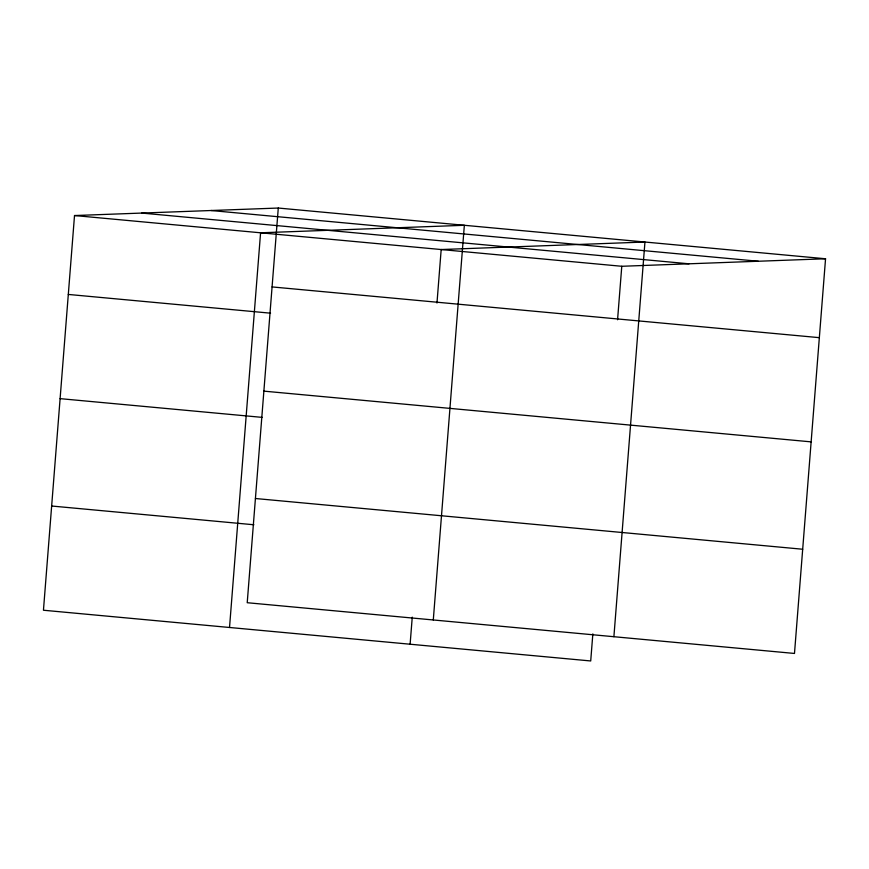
<?xml version="1.0" encoding="UTF-8"?>
<svg xmlns="http://www.w3.org/2000/svg" width="869" height="869" viewBox="0 0 869 869"><rect width="100%" height="100%" fill="white"/><g stroke="black" fill="none" stroke-linecap="round" stroke-linejoin="round"><path stroke-width="1.3" d="M278.286 208.039L247.22 602.717L794.483 653.455L825.55 258.766L278.286 208.039L74.517 215.545L43.45 610.234L590.714 660.961L592.843 633.892M229.525 627.483L260.581 232.794L464.35 225.288L433.294 619.966M410.114 644.222L412.254 617.153M436.977 303.02L441.18 249.533L644.95 242.027L613.894 636.705M617.566 319.759L621.78 266.283L825.55 258.766M211.037 210.515L758.3 261.243M141.756 213.068L689.019 263.807M74.517 215.545L621.78 266.283M272.073 286.922L819.337 337.661M68.303 294.439L270.552 313.177M263.872 391.137L811.135 441.865M60.102 398.643L262.34 417.392M255.421 498.513L802.684 549.241M51.651 506.019L253.9 524.767"/></g></svg>
